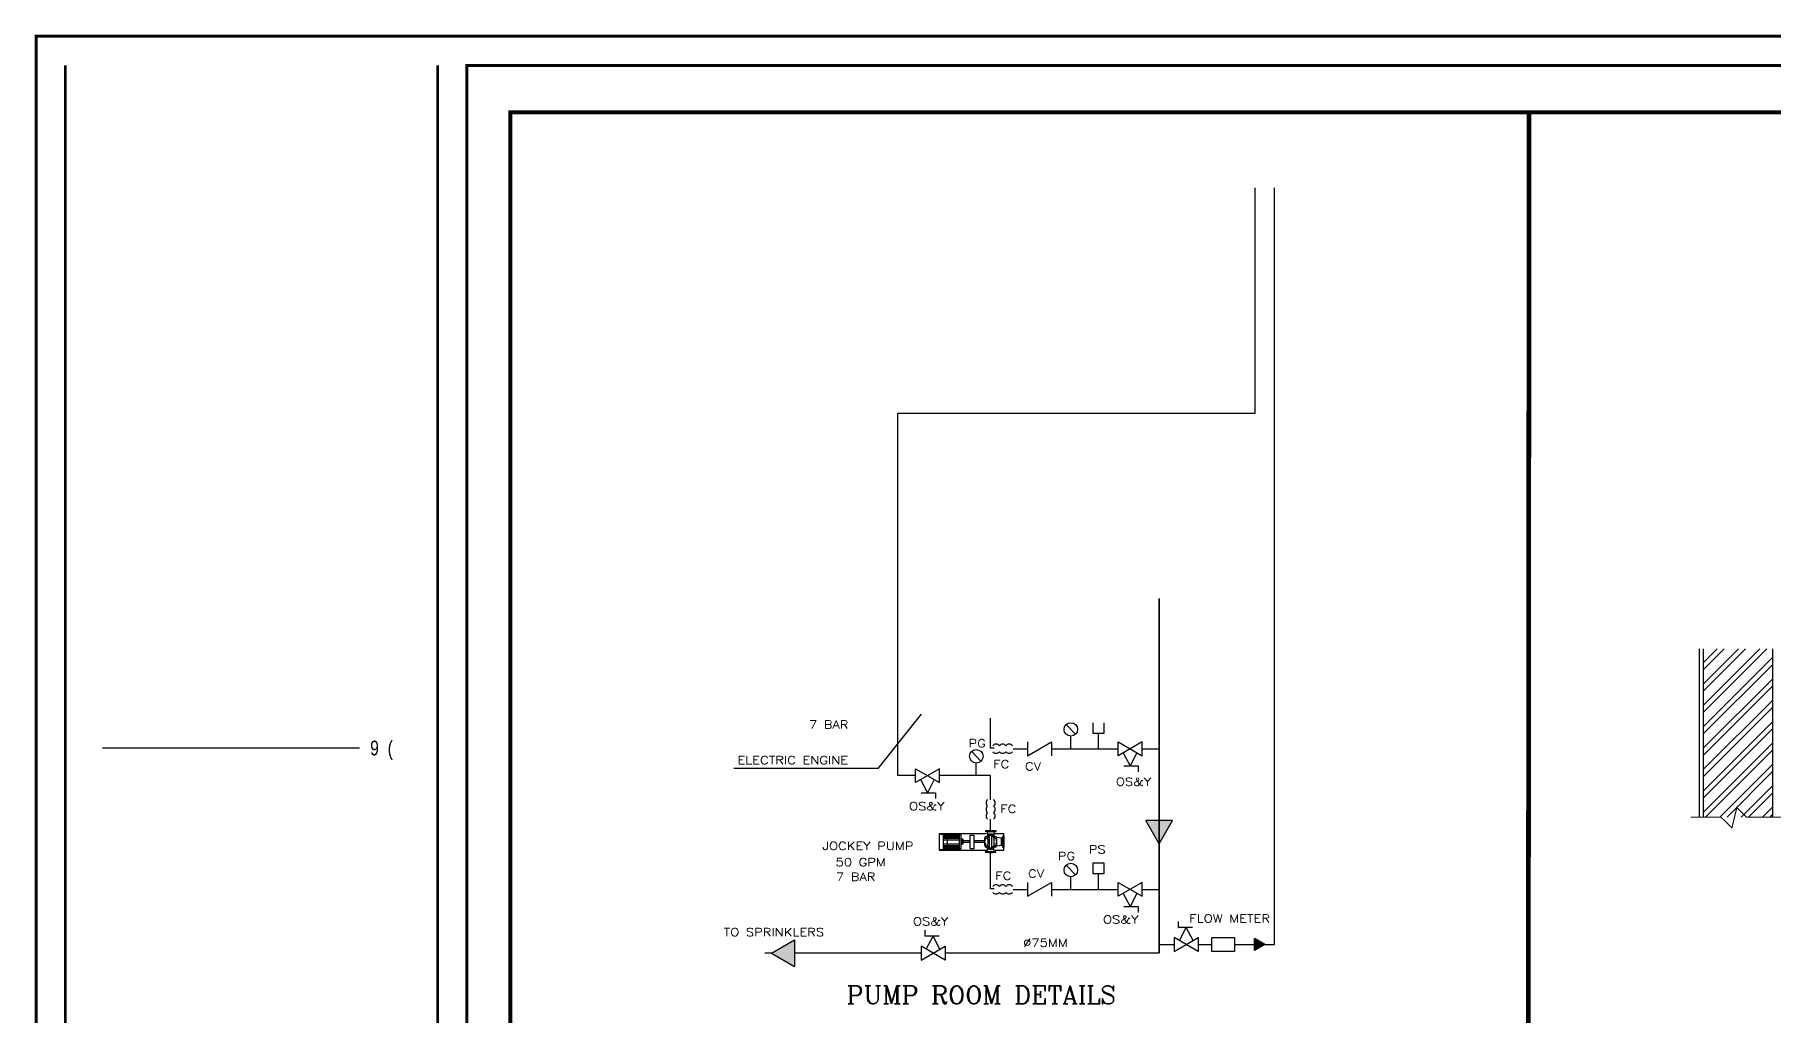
# Model space of a CAD drawing. Header units: inches. Extents: x -225 to -89, y -302 to -258.
# Drawn here: x -148.62 to -112.49, y -279.39 to -259.03 of the extents above; entities that cross this region are included whole.
import ezdxf

# ---------------------------------------------------------------- set-up
doc = ezdxf.new("R2010")
doc.units = ezdxf.units.IN
doc.header["$MEASUREMENT"] = 0
for name, color, linetype, lineweight in [('2', 253, 'Continuous', 5), ('G-Cadr-Line', 7, 'Continuous', 20), ('G-Cadr-Text', 231, 'Continuous', 25)]:
    doc.layers.add(name, color=color, linetype=linetype, lineweight=lineweight)
for name, color, linetype in [('ARWALL', 252, 'Continuous'), ('border', 30, 'Continuous'), ('DRAIN', 3, 'Continuous'), ('FIRE FIGHTING', 4, 'Continuous'), ('P-DET', 91, 'Continuous'), ('P-HAT', 9, 'Continuous'), ('textmic', 30, 'Continuous'), ('WET-PIPE', 4, 'Continuous')]:
    doc.layers.add(name, color=color, linetype=linetype)
doc.styles.add('AVA', font='romanc.shx', dxfattribs={"height": 0.11})
doc.styles.add('code E', font='times.ttf', dxfattribs={"width": 0.8})
doc.styles.add('KH', font='romanc.shx', dxfattribs={"height": 210})

# ---------------------------------------------------------------- blocks, each defined once
blk = doc.blocks.new('*X79')
at = {"color": 0}
for p, q in [((-115408, 32554), (-114005, 33957)), ((-115408, 33084), (-114535, 33957)), ((-115408, 33614), (-115065, 33957)), ((-115408, 32377), (-113828, 33957)), ((-115408, 32907), (-114358, 33957)), ((-115408, 33438), (-114889, 33957)), ((-115408, 32023), (-113690, 33742)), ((-115408, 31847), (-113690, 33565)), ((-115408, 31493), (-113690, 33211)), ((-115408, 31316), (-113690, 33034)), ((-115408, 30963), (-113690, 32681)), ((-115408, 30786), (-113690, 32504)), ((-115408, 30432), (-113690, 32151)), ((-115408, 30256), (-113690, 31974)), ((-115408, 29902), (-113690, 31620)), ((-115348, 29786), (-113690, 31443)), ((-114994, 29786), (-113690, 31090)), ((-114817, 29786), (-113690, 30913)), ((-114464, 29786), (-113690, 30560)), ((-114287, 29786), (-113690, 30383)), ((-113933, 29786), (-113690, 30029)), ((-113757, 29786), (-113690, 29852))]:
    blk.add_line(p, q, dxfattribs=at)
blk = doc.blocks.new('S-PHONE')
for p, q in [((0.041, 0), (0, 0)), ((0.041, 0), (0.184, 0.082)), ((0.041, 0), (0.184, -0.082)), ((0.184, 0.082), (0.184, -0.082))]:
    blk.add_line(p, q)
blk.add_solid([(0.041, 0), (0.184, -0.082), (0.184, 0.082)])

msp = doc.modelspace()

# ---------------------------------------------------------------- linework, layer by layer
at = {"layer": 'ARWALL', "color": 8, "const_width": 0.0235}
msp.add_lwpolyline([(-111.972, -275.275), (-113.044, -275.275), (-113.243, -275.076), (-113.344, -275.497), (-113.575, -275.275), (-114.202, -275.275)], dxfattribs=at)
at = {"layer": 'border', "lineweight": 0, "const_width": 0.0815}
msp.add_lwpolyline([(-138.734, -260.636), (-99.357, -260.636), (-99.357, -292.855), (-138.734, -292.855)], close=True, dxfattribs=at)
at = {"layer": 'border', "lineweight": 0, "const_width": 0.0978}
msp.add_lwpolyline([(-117.576, -279.773), (-117.56, -260.636)], dxfattribs=at)
at = {"layer": 'DRAIN', "color": 7, "linetype": 'Continuous'}
for p, q in [((-129.822, -275.613, 0.032), (-129.822, -275.962, 0.032)), ((-129.822, -275.613, 0.032), (-128.84, -275.613, 0.032)), ((-128.661, -275.613, 0.032), (-128.475, -275.613, 0.032)), ((-128.475, -275.962, 0.032), (-128.475, -275.613, 0.032)), ((-129.822, -275.962, 0.032), (-128.84, -275.962, 0.032)), ((-128.661, -275.962, 0.032), (-128.475, -275.962, 0.032))]:
    msp.add_line(p, q, dxfattribs=at)
at = {"layer": 'DRAIN', "color": 10, "linetype": 'Continuous'}
for p, q in [((-129.787, -275.628, 0.032), (-129.404, -275.628, 0.032)), ((-129.739, -275.628, 0.032), (-129.739, -275.95, 0.032)), ((-129.739, -275.633, 0.032), (-129.404, -275.633, 0.032)), ((-129.739, -275.639, 0.032), (-129.404, -275.639, 0.032)), ((-129.739, -275.645, 0.032), (-129.404, -275.645, 0.032)), ((-129.739, -275.655, 0.032), (-129.404, -275.655, 0.032)), ((-129.739, -275.67, 0.032), (-129.404, -275.67, 0.032)), ((-129.649, -275.935, 0.032), (-129.649, -275.644, 0.032)), ((-129.404, -275.628, 0.032), (-129.404, -275.95, 0.032)), ((-129.363, -275.644, 0.032), (-129.404, -275.628, 0.032)), ((-129.363, -275.935, 0.032), (-129.363, -275.644, 0.032)), ((-129.178, -275.927, 0.032), (-129.178, -275.648, 0.032)), ((-129.178, -275.648, 0.032), (-129.092, -275.648, 0.032)), ((-129.092, -275.927, 0.032), (-129.092, -275.648, 0.032)), ((-128.856, -275.564, 0.032), (-128.856, -275.58, 0.032)), ((-128.645, -275.564, 0.032), (-128.856, -275.564, 0.032)), ((-128.645, -275.58, 0.032), (-128.856, -275.58, 0.032)), ((-128.841, -275.677, 0.032), (-128.826, -275.677, 0.032)), ((-128.819, -275.58, 0.032), (-128.819, -275.655, 0.032)), ((-128.787, -275.564, 0.032), (-128.713, -275.564, 0.032)), ((-128.774, -275.906, 0.032), (-128.774, -275.665, 0.032)), ((-128.764, -275.628, 0.032), (-128.75, -275.628, 0.032)), ((-128.764, -275.636, 0.032), (-128.75, -275.636, 0.032)), ((-128.763, -275.654, 0.032), (-128.737, -275.654, 0.032)), ((-128.736, -275.628, 0.032), (-128.75, -275.628, 0.032)), ((-128.737, -275.636, 0.032), (-128.75, -275.636, 0.032)), ((-128.726, -275.906, 0.032), (-128.726, -275.665, 0.032)), ((-128.682, -275.58, 0.032), (-128.682, -275.654, 0.032)), ((-128.658, -275.677, 0.032), (-128.673, -275.677, 0.032)), ((-128.645, -275.564, 0.032), (-128.645, -275.58, 0.032)), ((-128.503, -275.673, 0.032), (-128.503, -275.902, 0.032)), ((-128.503, -275.673, 0.032), (-128.475, -275.673, 0.032)), ((-128.475, -275.673, 0.032), (-128.475, -275.902, 0.032)), ((-129.787, -275.95, 0.032), (-129.404, -275.95, 0.032)), ((-129.739, -275.688, 0.032), (-129.404, -275.688, 0.032)), ((-129.739, -275.713, 0.032), (-129.404, -275.713, 0.032)), ((-129.739, -275.746, 0.032), (-129.404, -275.746, 0.032)), ((-129.739, -275.832, 0.032), (-129.404, -275.832, 0.032)), ((-129.739, -275.864, 0.032), (-129.404, -275.864, 0.032)), ((-129.739, -275.889, 0.032), (-129.404, -275.889, 0.032)), ((-129.739, -275.908, 0.032), (-129.404, -275.908, 0.032)), ((-129.739, -275.922, 0.032), (-129.404, -275.922, 0.032)), ((-129.739, -275.932, 0.032), (-129.404, -275.932, 0.032)), ((-129.739, -275.938, 0.032), (-129.404, -275.938, 0.032)), ((-129.739, -275.945, 0.032), (-129.404, -275.945, 0.032)), ((-129.363, -275.935, 0.032), (-129.404, -275.95, 0.032)), ((-129.325, -275.742, 0.032), (-129.363, -275.722, 0.032)), ((-129.325, -275.833, 0.032), (-129.363, -275.853, 0.032)), ((-129.342, -275.842, 0.032), (-129.342, -275.733, 0.032)), ((-129.325, -275.833, 0.032), (-129.325, -275.742, 0.032)), ((-129.178, -275.769, 0.032), (-129.325, -275.769, 0.032)), ((-129.178, -275.806, 0.032), (-129.325, -275.806, 0.032)), ((-129.178, -275.927, 0.032), (-129.092, -275.927, 0.032)), ((-128.876, -275.769, 0.032), (-129.092, -275.769, 0.032)), ((-128.876, -275.806, 0.032), (-129.092, -275.806, 0.032)), ((-128.876, -275.707, 0.032), (-128.876, -275.868, 0.032)), ((-128.856, -276.013, 0.032), (-128.856, -275.997, 0.032)), ((-128.645, -275.997, 0.032), (-128.856, -275.997, 0.032)), ((-128.645, -276.013, 0.032), (-128.856, -276.013, 0.032)), ((-128.841, -275.898, 0.032), (-128.826, -275.898, 0.032)), ((-128.822, -275.724, 0.032), (-128.823, -275.718, 0.032)), ((-128.822, -275.851, 0.032), (-128.823, -275.857, 0.032)), ((-128.819, -275.73, 0.032), (-128.822, -275.724, 0.032)), ((-128.819, -275.845, 0.032), (-128.822, -275.851, 0.032)), ((-128.815, -275.736, 0.032), (-128.819, -275.73, 0.032)), ((-128.815, -275.839, 0.032), (-128.819, -275.845, 0.032)), ((-128.819, -275.991, 0.032), (-128.819, -275.916, 0.032)), ((-128.813, -275.743, 0.032), (-128.815, -275.736, 0.032)), ((-128.813, -275.832, 0.032), (-128.815, -275.839, 0.032)), ((-128.813, -275.743, 0.032), (-128.813, -275.829, 0.032)), ((-128.787, -276.013, 0.032), (-128.713, -276.013, 0.032)), ((-128.764, -275.947, 0.032), (-128.75, -275.947, 0.032)), ((-128.763, -275.917, 0.032), (-128.737, -275.917, 0.032)), ((-128.736, -275.947, 0.032), (-128.75, -275.947, 0.032)), ((-128.686, -275.743, 0.032), (-128.684, -275.736, 0.032)), ((-128.686, -275.743, 0.032), (-128.686, -275.829, 0.032)), ((-128.686, -275.832, 0.032), (-128.684, -275.839, 0.032)), ((-128.684, -275.736, 0.032), (-128.681, -275.73, 0.032)), ((-128.684, -275.839, 0.032), (-128.681, -275.845, 0.032)), ((-128.682, -275.991, 0.032), (-128.682, -275.917, 0.032)), ((-128.681, -275.73, 0.032), (-128.678, -275.724, 0.032)), ((-128.681, -275.845, 0.032), (-128.678, -275.851, 0.032)), ((-128.678, -275.724, 0.032), (-128.677, -275.718, 0.032)), ((-128.678, -275.851, 0.032), (-128.677, -275.857, 0.032)), ((-128.658, -275.898, 0.032), (-128.673, -275.898, 0.032)), ((-128.645, -276.013, 0.032), (-128.645, -275.997, 0.032)), ((-128.529, -275.712, 0.032), (-128.626, -275.699, 0.032)), ((-128.529, -275.865, 0.032), (-128.626, -275.877, 0.032)), ((-128.624, -275.868, 0.032), (-128.624, -275.707, 0.032)), ((-128.503, -275.696, 0.032), (-128.529, -275.712, 0.032)), ((-128.529, -275.865, 0.032), (-128.529, -275.712, 0.032)), ((-128.503, -275.881, 0.032), (-128.529, -275.865, 0.032)), ((-128.503, -275.902, 0.032), (-128.475, -275.902, 0.032))]:
    msp.add_line(p, q, dxfattribs=at)
for centre in [(-128.828, -275.69, 0.032), (-128.796, -275.665, 0.032), (-128.767, -275.643, 0.032), (-128.733, -275.643, 0.032), (-128.704, -275.665, 0.032), (-128.672, -275.69, 0.032), (-128.86, -275.752, 0.032), (-128.86, -275.82, 0.032), (-128.855, -275.717, 0.032), (-128.855, -275.858, 0.032), (-128.828, -275.885, 0.032), (-128.796, -275.91, 0.032), (-128.767, -275.932, 0.032), (-128.733, -275.932, 0.032), (-128.704, -275.91, 0.032), (-128.672, -275.885, 0.032), (-128.645, -275.717, 0.032), (-128.645, -275.858, 0.032), (-128.64, -275.752, 0.032), (-128.64, -275.82, 0.032)]:
    msp.add_circle(centre, 0.00575, dxfattribs=at)
for centre, radius, start, end in [((-129.787, -275.663, 0.032), 0.035, 90, 180), ((-128.841, -275.712, 0.032), 0.0348, 90, 172.0732), ((-128.764, -275.693, 0.032), 0.0643, 90, 166.3324), ((-128.763, -275.665, 0.032), 0.011, 90, 180), ((-128.737, -275.665, 0.032), 0.011, 0, 90), ((-128.736, -275.693, 0.032), 0.0643, 13.6676, 90), ((-128.658, -275.712, 0.032), 0.0348, 7.9268, 90), ((-129.787, -275.915, 0.032), 0.035, 180, 270), ((-128.841, -275.863, 0.032), 0.0348, 187.9268, 270), ((-128.764, -275.882, 0.032), 0.0643, 193.6676, 270), ((-128.788, -275.723, 0.032), 0.0348, 90, 172.0732), ((-128.788, -275.723, 0.032), 0.0348, 90, 172.0732), ((-128.788, -275.852, 0.032), 0.0348, 187.9268, 270), ((-128.763, -275.906, 0.032), 0.011, 180, 270), ((-128.737, -275.906, 0.032), 0.011, 270, 0), ((-128.736, -275.882, 0.032), 0.0643, 270, 346.3324), ((-128.711, -275.723, 0.032), 0.0348, 7.9268, 90), ((-128.711, -275.852, 0.032), 0.0348, 270, 352.0732), ((-128.658, -275.863, 0.032), 0.0348, 270, 352.0732)]:
    msp.add_arc(centre, radius, start, end, dxfattribs=at)
at = {"layer": 'FIRE FIGHTING', "color": 30, "linetype": 'Continuous'}
for p, q in [((-126.988, -273.556, 0.032), (-127.179, -273.352, 0.032)), ((-126.63, -273.314, 0.032), (-126.63, -273.529, 0.032)), ((-126.393, -273.529, 0.032), (-126.393, -273.314, 0.032)), ((-127.985, -273.712, 0.032), (-127.985, -274, 0.032)), ((-127.985, -274, 0.032), (-127.486, -273.712, 0.032)), ((-127.486, -273.712, 0.032), (-127.486, -274, 0.032)), ((-127.084, -273.856, 0.032), (-127.084, -273.593, 0.032)), ((-126.63, -273.529, 0.032), (-126.393, -273.529, 0.032)), ((-126.511, -273.856, 0.032), (-126.511, -273.529, 0.032)), ((-128.954, -274.114, 0.032), (-129.145, -273.91, 0.032)), ((-129.05, -274.414, 0.032), (-129.05, -274.151, 0.032)), ((-125.996, -273.938, 0.032), (-125.853, -274.211, 0.032)), ((-125.98, -274.211, 0.032), (-125.682, -274.211, 0.032)), ((-125.711, -273.938, 0.032), (-125.853, -274.211, 0.032)), ((-125.682, -274.211, 0.032), (-125.682, -274.333, 0.032)), ((-130.208, -274.496, 0.032), (-130.066, -274.77, 0.032)), ((-129.923, -274.496, 0.032), (-130.066, -274.77, 0.032)), ((-130.192, -274.77, 0.032), (-129.895, -274.77, 0.032)), ((-129.895, -274.77, 0.032), (-129.895, -274.891, 0.032)), ((-126.988, -276.477, 0.032), (-127.179, -276.273, 0.032)), ((-126.63, -276.235, 0.032), (-126.63, -276.45, 0.032)), ((-126.393, -276.235, 0.032), (-126.63, -276.235, 0.032)), ((-126.393, -276.45, 0.032), (-126.393, -276.235, 0.032)), ((-127.985, -276.921, 0.032), (-127.486, -276.633, 0.032)), ((-127.985, -276.633, 0.032), (-127.985, -276.921, 0.032)), ((-127.486, -276.633, 0.032), (-127.486, -276.921, 0.032)), ((-127.084, -276.777, 0.032), (-127.084, -276.514, 0.032)), ((-126.63, -276.45, 0.032), (-126.393, -276.45, 0.032)), ((-126.511, -276.777, 0.032), (-126.511, -276.45, 0.032)), ((-125.996, -276.859, 0.032), (-125.853, -277.133, 0.032)), ((-125.711, -276.859, 0.032), (-125.853, -277.133, 0.032)), ((-125.98, -277.133, 0.032), (-125.682, -277.133, 0.032)), ((-125.682, -277.133, 0.032), (-125.682, -277.254, 0.032)), ((-124.856, -277.445, 0.032), (-124.856, -277.566, 0.032)), ((-124.558, -277.566, 0.032), (-124.856, -277.566, 0.032)), ((-124.827, -277.84, 0.032), (-124.685, -277.566, 0.032)), ((-124.542, -277.84, 0.032), (-124.685, -277.566, 0.032))]:
    msp.add_line(p, q, dxfattribs=at)
at = {"layer": 'FIRE FIGHTING', "linetype": 'Continuous'}
msp.add_line((-125.604, -273.856, 0.032), (-125.516, -273.856, 0.032), dxfattribs=at)
at = {"layer": 'FIRE FIGHTING', "color": 30, "linetype": 'Continuous', "elevation": 0.032}
for points in [[(-125.604, -273.712), (-126.103, -274), (-126.103, -273.712), (-125.604, -274), (-125.604, -273.712)], [(-129.816, -274.27), (-130.315, -274.558), (-130.315, -274.27), (-129.816, -274.558), (-129.816, -274.27)], [(-125.604, -276.633), (-126.103, -276.921), (-126.103, -276.633), (-125.604, -276.921), (-125.604, -276.633)], [(-124.934, -278.066), (-124.435, -277.778), (-124.435, -278.066), (-124.934, -277.778), (-124.934, -278.066)], [(-130.197, -278.244), (-129.697, -277.956), (-129.697, -278.244), (-130.197, -277.956), (-130.197, -278.244)]]:
    msp.add_lwpolyline(points, dxfattribs=at)
msp.add_lwpolyline([(-124.157, -277.778), (-123.681, -277.778), (-123.681, -278.066), (-124.157, -278.066)], close=True, dxfattribs=at)
at = {"layer": 'FIRE FIGHTING', "color": 30, "linetype": 'Continuous'}
for centre in [(-127.084, -273.454, 0.032), (-129.05, -274.012, 0.032), (-127.084, -276.375, 0.032)]:
    msp.add_circle(centre, 0.14, dxfattribs=at)
for centre, start, end in [((-128.638, -273.846, 0.032), 36.9969, 143.0031), ((-128.502, -273.846, 0.032), 36.9969, 143.0031), ((-128.367, -273.846, 0.032), 36.9969, 143.0031), ((-128.638, -273.866, 0.032), 216.9969, 323.0031), ((-128.502, -273.866, 0.032), 216.9969, 323.0031), ((-128.367, -273.866, 0.032), 216.9969, 323.0031), ((-128.763, -274.981, 0.032), 126.9969, 233.0031), ((-128.742, -274.981, 0.032), 306.9969, 53.0031), ((-128.763, -275.117, 0.032), 126.9969, 233.0031), ((-128.763, -275.252, 0.032), 126.9969, 233.0031), ((-128.742, -275.117, 0.032), 306.9969, 53.0031), ((-128.742, -275.252, 0.032), 306.9969, 53.0031), ((-128.638, -276.767, 0.032), 36.9969, 143.0031), ((-128.502, -276.767, 0.032), 36.9969, 143.0031), ((-128.367, -276.767, 0.032), 36.9969, 143.0031), ((-128.638, -276.787, 0.032), 216.9969, 323.0031), ((-128.502, -276.787, 0.032), 216.9969, 323.0031), ((-128.367, -276.787, 0.032), 216.9969, 323.0031)]:
    msp.add_arc(centre, 0.0847, start, end, dxfattribs=at)
at = {"layer": 'G-Cadr-Line', "const_width": 0.0606}
for points in [[(-89.188, -259.057), (-148.588, -259.057), (-148.588, -301.057), (-89.188, -301.057)], [(-139.637, -300.451), (-98.118, -300.451), (-98.118, -259.663), (-139.637, -259.663)]]:
    msp.add_lwpolyline(points, close=True, dxfattribs=at)
msp.add_lwpolyline([(-140.244, -259.663), (-140.244, -300.451), (-147.982, -300.451), (-147.982, -259.663)], dxfattribs=at)
at = {"layer": 'G-Cadr-Text'}
msp.add_line((-147.208, -273.837), (-141.868, -273.837), dxfattribs=at)
at = {"layer": 'P-DET', "color": 30}
for p, q in [((-114.024, -271.783), (-114.024, -275.275)), ((-113.942, -271.783), (-113.942, -275.275)), ((-112.504, -271.783), (-112.504, -275.275))]:
    msp.add_line(p, q, dxfattribs=at)
at = {"layer": 'textmic', "linetype": 'Continuous'}
for p, q in [((-130.118, -277.623, 0.032), (-130.118, -277.745, 0.032)), ((-129.821, -277.745, 0.032), (-130.118, -277.745, 0.032)), ((-130.089, -278.018, 0.032), (-129.947, -277.745, 0.032)), ((-129.804, -278.018, 0.032), (-129.947, -277.745, 0.032))]:
    msp.add_line(p, q, dxfattribs=at)
at = {"layer": 'WET-PIPE', "color": 110, "linetype": 'ByBlock'}
for q in [(-130.187, -273.135, 0.032), (-134.086, -274.266, 0.032)]:
    msp.add_line((-131.088, -274.266, 0.032), q, dxfattribs=at)
at = {"layer": 'WET-PIPE'}
for p, q in [((-128.752, -273.846, 0.032), (-128.752, -273.22, 0.032)), ((-128.283, -273.856, 0.032), (-127.985, -273.856, 0.032)), ((-127.486, -273.856, 0.032), (-126.103, -273.856, 0.032)), ((-125.604, -273.856, 0.032), (-125.248, -273.856, 0.032)), ((-130.681, -274.414, 0.032), (-130.681, -274.24, 0.032)), ((-130.315, -274.414, 0.032), (-130.681, -274.414, 0.032)), ((-128.752, -274.414, 0.032), (-129.816, -274.414, 0.032)), ((-128.752, -274.914, 0.032), (-128.752, -274.414, 0.032)), ((-128.752, -275.564, 0.032), (-128.752, -275.319, 0.032)), ((-128.752, -276.767, 0.032), (-128.752, -276.013, 0.032)), ((-128.68, -276.767, 0.032), (-128.752, -276.767, 0.032)), ((-128.283, -276.777, 0.032), (-127.985, -276.777, 0.032)), ((-127.486, -276.777, 0.032), (-126.103, -276.777, 0.032)), ((-125.604, -276.777, 0.032), (-125.248, -276.777, 0.032)), ((-125.248, -277.922, 0.032), (-124.934, -277.922, 0.032)), ((-124.435, -277.922, 0.032), (-124.157, -277.922, 0.032))]:
    msp.add_line(p, q, dxfattribs=at)
at = {"layer": 'WET-PIPE', "color": 30}
msp.add_line((-128.68, -273.846, 0.032), (-128.752, -273.846, 0.032), dxfattribs=at)
at = {"layer": 'WET-PIPE', "elevation": 0.032}
for points in [[(-130.681, -274.24), (-130.681, -266.884), (-123.255, -266.884), (-123.255, -262.205)], [(-123.681, -277.922), (-122.854, -277.922), (-122.854, -262.205)]]:
    msp.add_lwpolyline(points, dxfattribs=at)
at = {"layer": 'WET-PIPE', "const_width": 0.0298, "elevation": 0.032}
for points in [[(-125.248, -270.73), (-125.248, -278.1)], [(-132.826, -278.1), (-130.197, -278.1)], [(-129.697, -278.1), (-125.248, -278.1)]]:
    msp.add_lwpolyline(points, dxfattribs=at)

# ---------------------------------------------------------------- block references
at = {"layer": 'P-HAT', "xscale": 0.0008372178888116366, "yscale": 0.0008372178888116366, "zscale": 0.0008372178888116366}
msp.add_blockref('*X79', (-17.32, -300.212), dxfattribs=at)
at = {"layer": 'WET-PIPE'}
for p, xscale, yscale, zscale, rotation in [((-125.248, -275.966, 0.032), -3.353819397852547, 3.353819397852547, 3.353819397852606, 270), ((-122.988, -277.922, 0.032), 1.502511090231621, 1.502511090231621, 1.502511090231621, 180)]:
    msp.add_blockref('S-PHONE', p, dxfattribs=dict(at, xscale=xscale, yscale=yscale, zscale=zscale, rotation=rotation))
at = {"layer": 'WET-PIPE', "xscale": 3.353819397852732, "yscale": 3.353819397852732, "zscale": 3.353819397852732}
msp.add_blockref('S-PHONE', (-133.442, -278.1, 0.032), dxfattribs=at)

# ---------------------------------------------------------------- texts
at = {"layer": '2', "color": 3, "linetype": 'Continuous', "style": 'KH'}
msp.add_text('PUMP ROOM DETAILS', height=0.37639, dxfattribs=at).set_placement((-131.747, -279.157, 0.032))
at = {"layer": 'G-Cadr-Text', "insert": (-141.175, -274.086), "char_height": 0.30586, "width": 9.37695, "attachment_point": 9, "rotation": 0, "style": 'code E'}
msp.add_mtext('{\\Fxarb|c0;9  (}', dxfattribs=at)
at = {"layer": 'textmic', "color": 10, "linetype": 'Continuous', "style": 'AVA', "width": 1.2}
for s, height, p in [('7 BAR', 0.1664, (-132.526, -273.437, 0.032)), ('PG', 0.1664, (-129.211, -273.826, 0.032)), ('ELECTRIC ENGINE', 0.16636, (-134.014, -274.176, 0.032)), ('FC', 0.1664, (-128.697, -274.259, 0.032)), ('CV', 0.1664, (-128.037, -274.305, 0.032)), ('OS&Y', 0.1664, (-126.149, -274.623, 0.032)), ('OS&Y', 0.1664, (-130.448, -275.131, 0.032)), ('FC', 0.1664, (-128.55, -275.189, 0.032)), ('JOCKEY PUMP', 0.16636, (-132.247, -275.957, 0.032)), ('PG', 0.1664, (-127.355, -276.167, 0.032)), ('PS', 0.1664, (-126.712, -276.03, 0.032)), ('50 GPM', 0.1664, (-131.974, -276.295, 0.032)), ('CV', 0.1664, (-127.974, -276.533, 0.032)), ('7 BAR', 0.1664, (-131.967, -276.596, 0.032)), ('FC', 0.1664, (-128.654, -276.576, 0.032)), ('OS&Y', 0.1664, (-130.366, -277.525, 0.032)), ('OS&Y', 0.1664, (-126.416, -277.486, 0.032)), ('FLOW METER', 0.1664, (-124.622, -277.464, 0.032)), ('TO SPRINKLERS', 0.16636, (-134.301, -277.747, 0.032)), ('%%C75MM', 0.1664, (-128.075, -277.968))]:
    msp.add_text(s, height=height, dxfattribs=at).set_placement(p)

doc.saveas('drawing.dxf')
